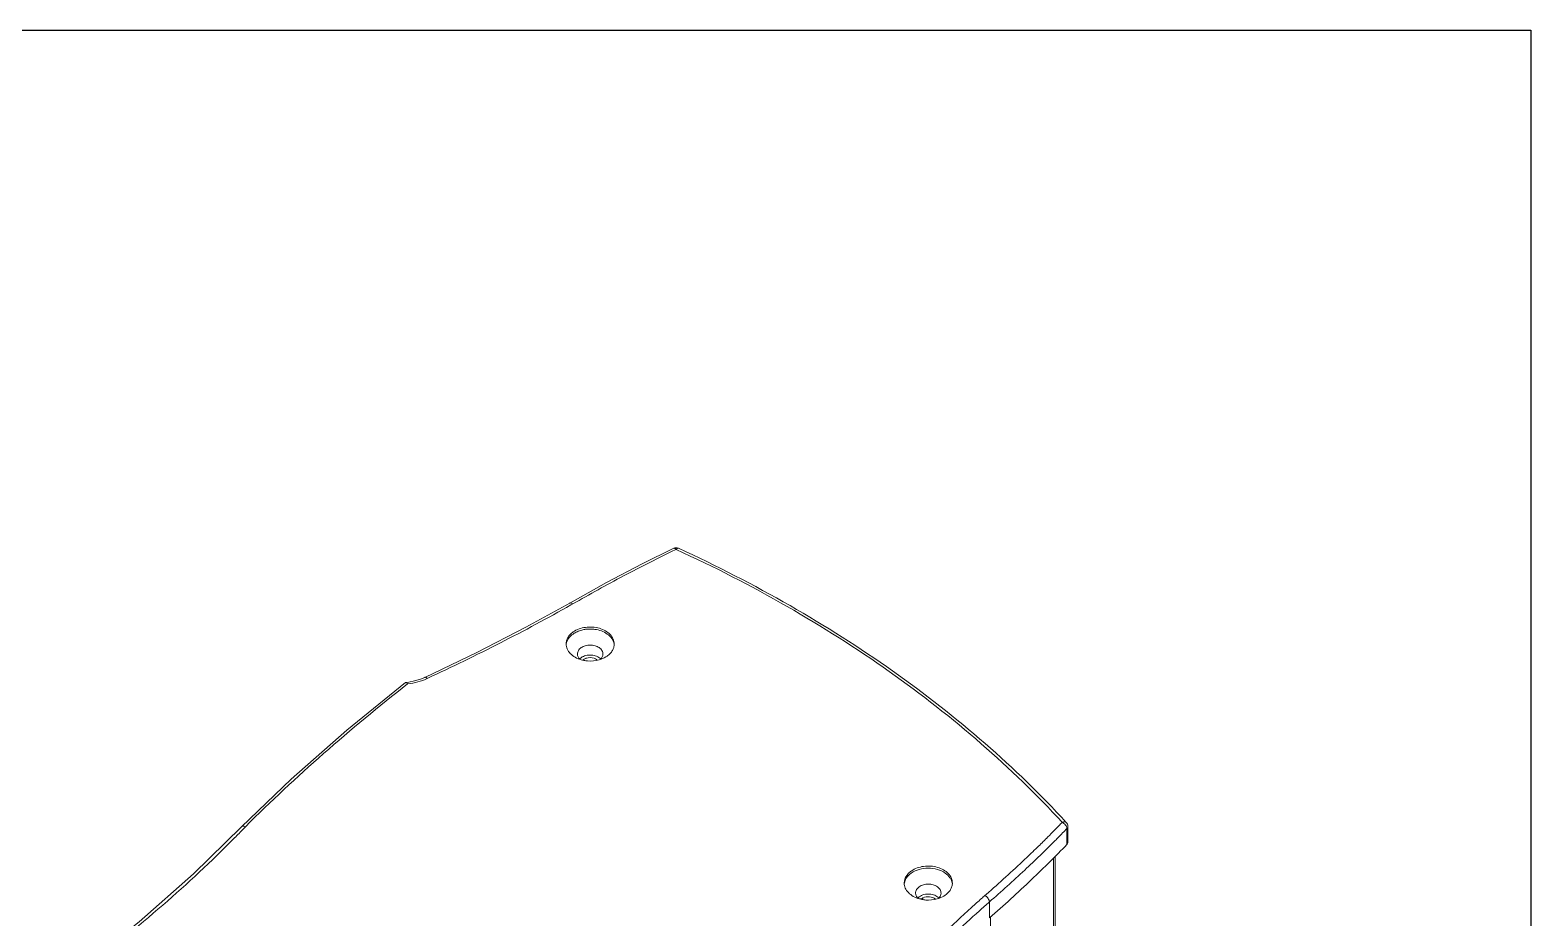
# Model space of a CAD drawing. Header units: millimetres. Extents: x 1177 to 2365, y 93 to 933.
# Drawn here: x 2073.6 to 2365.3, y 760.8 to 933.4 of the extents above; entities that cross this region are included whole.
import ezdxf

# ---------------------------------------------------------------- set-up
doc = ezdxf.new("R2010")
doc.units = ezdxf.units.MM
doc.header["$LTSCALE"] = 0.1
doc.layers.get('0').update_dxf_attribs({"lineweight": 13})
doc.layers.add('图框', color=7, linetype='Continuous')

# ---------------------------------------------------------------- blocks, each defined once
blk = doc.blocks.new('A4-H')
at = {"layer": '图框'}
blk.add_lwpolyline([(0, 210.021), (297, 210.021), (297, 0), (0, 0)], close=True, dxfattribs=at)

msp = doc.modelspace()

# ---------------------------------------------------------------- linework, layer by layer
for p, q in [((2198.71, 832.67), (2198.71, 832.67)), ((2199.64, 832.68), (2199.64, 832.68)), ((2178.53, 822.03), (2178.53, 822.03)), ((2178.73, 821.66), (2179.08, 821.85)), ((2178.74, 821.66), (2179.08, 821.85)), ((2146.58, 806.59), (2146.64, 806.61)), ((2146.64, 806.61), (2146.7, 806.6)), ((2150.37, 807.59), (2150.37, 807.59)), ((2114.72, 778.56), (2114.71, 778.56)), ((2115.1, 778.17), (2115.5, 778.57)), ((2115.11, 778.16), (2115.5, 778.57)), ((2275.1, 775.1), (2275.1, 778.21)), ((2275.28, 775.53), (2275.28, 778.64)), ((2272.51, 772.48), (2272.51, 537.63)), ((2272.83, 772.8), (2272.83, 537.94)), ((2247.11, 764.71), (2247.11, 764.4)), ((2259.43, 765.42), (2259.19, 765.2)), ((2260.05, 760.83), (2260.05, 763.94)), ((2260.25, 525.93), (2260.24, 761))]:
    msp.add_line(p, q)
for points in [[(2198.71, 832.67), (2192.57, 829.64), (2185.66, 826), (2178.53, 822.03)], [(2178.53, 822.03), (2169.99, 817.33), (2160.43, 812.42), (2150.37, 807.59)], [(2146.58, 806.59), (2135.17, 797.31), (2124.4, 787.83), (2114.72, 778.56)], [(2150.37, 807.59), (2149.51, 807.23), (2148.37, 806.88), (2147.25, 806.66), (2146.64, 806.61)], [(2114.71, 778.56), (2105.38, 769.39), (2094.86, 760.1), (2083.57, 751.08)]]:
    msp.add_lwpolyline(points)
for centre, radius, start, end in [((2199.18, 831.68), 1.1, 65.298, 115.4246), ((2198.78, 832.52), 0.172, 101.5223, 115.3123), ((2182.4, 816.86), 6.09, 254.3342, 259.0225), ((2274.18, 778.64), 1.1, 0, 42.6126), ((1951.99, 935.92), 226.93, 315.3323, 315.9564), ((2248.1, 770.4), 6.09, 254.3342, 259.0225), ((2427.65, 573.3), 255.36, 131.2782, 131.4792), ((2421.82, 579.48), 245.35, 131.2524, 131.8484)]:
    msp.add_arc(centre, radius, start, end)
for points, knots in [([(2179.08, 821.85), (2182.35, 823.72), (2188.98, 827.38), (2195.74, 830.82), (2199.18, 832.45)], [0, 0, 0, 0, 0.496936, 1, 1, 1, 1]), ([(2198.75, 832.68), (2198.82, 832.7), (2198.94, 832.66), (2199.08, 832.56), (2199.15, 832.49), (2199.18, 832.46)], [0, 0, 0, 0, 0.422807, 0.697155, 1, 1, 1, 1]), ([(2199.64, 832.68), (2199.61, 832.69), (2199.54, 832.7), (2199.42, 832.66), (2199.3, 832.57), (2199.22, 832.5), (2199.18, 832.46)], [0, 0, 0, 0, 0.177298, 0.393964, 0.668556, 1, 1, 1, 1]), ([(2199.18, 832.45), (2206.53, 829.07), (2220.73, 821.79), (2240.6, 809.17), (2258.53, 795.16), (2269.24, 784.79), (2274.18, 779.42)], [0, 0, 0, 0, 0.262698, 0.517181, 0.762988, 1, 1, 1, 1]), ([(2274.99, 779.39), (2270.02, 784.79), (2259.26, 795.21), (2241.25, 809.29), (2221.28, 821.97), (2207.02, 829.28), (2199.64, 832.68)], [0, 0, 0, 0, 0.237155, 0.483001, 0.737432, 1, 1, 1, 1]), ([(2150.83, 807.37), (2155.6, 809.59), (2165.01, 814.16), (2174.22, 819.1), (2178.74, 821.66)], [0, 0, 0, 0, 0.503415, 1, 1, 1, 1]), ([(2178.53, 822.03), (2178.57, 822.05), (2178.64, 822.07), (2178.76, 822.05), (2178.91, 821.99), (2179.01, 821.91), (2179.08, 821.85)], [0, 0, 0, 0, 0.196744, 0.366533, 0.55958, 1, 1, 1, 1]), ([(2187.15, 814.06), (2187.15, 814.23), (2187.12, 814.56), (2186.91, 815.21), (2186.38, 815.97), (2185.44, 816.68), (2184.26, 817.17), (2182.93, 817.4), (2181.17, 817.34), (2179.87, 816.89), (2179.17, 816.4)], [0, 0, 0, 0, 0.049921, 0.100886, 0.208885, 0.328501, 0.459328, 0.597675, 0.738038, 1, 1, 1, 1]), ([(2180.14, 816.54), (2180.23, 816.57), (2180.6, 816.71), (2180.98, 816.81), (2181.27, 816.87)], [0, 0, 0, 0, 0.245364, 1, 1, 1, 1]), ([(2181.27, 816.87), (2181.37, 816.89), (2181.77, 816.95), (2182.17, 816.98), (2182.48, 816.98)], [0, 0, 0, 0, 0.248246, 1, 1, 1, 1]), ([(2182.48, 816.98), (2182.78, 816.98), (2183.94, 816.9), (2185.09, 816.5), (2185.78, 816.01)], [0, 0, 0, 0, 0.263242, 1, 1, 1, 1]), ([(2179.17, 816.4), (2178.96, 816.25), (2178.58, 815.93), (2178.14, 815.36), (2177.87, 814.72), (2177.8, 814.28), (2177.8, 814.06)], [0, 0, 0, 0, 0.273041, 0.528146, 0.768253, 1, 1, 1, 1]), ([(2177.8, 814.06), (2177.8, 813.9), (2177.84, 813.57), (2178.05, 812.91), (2178.6, 812.13), (2179.56, 811.42), (2180.34, 811.11), (2180.75, 810.99)], [0, 0, 0, 0, 0.108448, 0.219221, 0.45424, 0.714893, 1, 1, 1, 1]), ([(2177.83, 814.05), (2177.86, 814.24), (2177.97, 814.61), (2178.36, 815.33), (2178.83, 815.77), (2179.17, 816.01)], [0, 0, 0, 0, 0.232449, 0.474673, 1, 1, 1, 1]), ([(2179.17, 816.01), (2179.25, 816.06), (2179.55, 816.27), (2179.88, 816.43), (2180.14, 816.54)], [0, 0, 0, 0, 0.242407, 1, 1, 1, 1]), ([(2184.23, 813.36), (2183.99, 813.53), (2183.41, 813.79), (2182.48, 813.91), (2181.54, 813.79), (2180.97, 813.53), (2180.73, 813.36)], [0, 0, 0, 0, 0.240757, 0.499999, 0.759242, 1, 1, 1, 1]), ([(2185.78, 816.01), (2186.13, 815.77), (2186.59, 815.33), (2186.98, 814.61), (2187.09, 814.24), (2187.12, 814.05)], [0, 0, 0, 0, 0.525326, 0.76755, 1, 1, 1, 1]), ([(2185.78, 811.73), (2185.99, 811.87), (2186.37, 812.2), (2186.81, 812.77), (2187.09, 813.4), (2187.15, 813.85), (2187.15, 814.06)], [0, 0, 0, 0, 0.273041, 0.528146, 0.768253, 1, 1, 1, 1]), ([(2180.73, 813.36), (2180.52, 813.21), (2180.24, 812.93), (2180.04, 812.47), (2180, 812.23), (2180, 812.12)], [0, 0, 0, 0, 0.526764, 0.767593, 1, 1, 1, 1]), ([(2180, 812.12), (2180, 811.93), (2180.1, 811.54), (2180.34, 811.22), (2180.49, 811.08)], [0, 0, 0, 0, 0.478979, 1, 1, 1, 1]), ([(2180.44, 811.16), (2180.46, 811.19), (2180.55, 811.28), (2180.65, 811.36), (2180.73, 811.41)], [0, 0, 0, 0, 0.244603, 1, 1, 1, 1]), ([(2180.73, 811.41), (2181, 811.6), (2181.65, 811.88), (2182.7, 811.97), (2183.71, 811.75), (2184.3, 811.39), (2184.52, 811.17)], [0, 0, 0, 0, 0.245208, 0.509047, 0.767741, 1, 1, 1, 1]), ([(2181.72, 811.3), (2181.66, 811.28), (2181.45, 811.19), (2181.24, 811.07), (2181.11, 810.96)], [0, 0, 0, 0, 0.262591, 1, 1, 1, 1]), ([(2181.24, 810.88), (2181.48, 810.83), (2182.47, 810.7), (2183.49, 810.79), (2184.2, 810.99)], [0, 0, 0, 0, 0.250853, 1, 1, 1, 1]), ([(2183.85, 810.96), (2183.8, 811), (2183.62, 811.14), (2183.4, 811.24), (2183.24, 811.3)], [0, 0, 0, 0, 0.237827, 1, 1, 1, 1]), ([(2184.2, 810.99), (2184.35, 811.03), (2184.9, 811.21), (2185.43, 811.48), (2185.78, 811.73)], [0, 0, 0, 0, 0.260323, 1, 1, 1, 1]), ([(2184.95, 812.12), (2184.95, 812.23), (2184.92, 812.47), (2184.72, 812.93), (2184.44, 813.21), (2184.23, 813.36)], [0, 0, 0, 0, 0.232407, 0.473237, 1, 1, 1, 1]), ([(2184.47, 811.08), (2184.62, 811.22), (2184.86, 811.54), (2184.95, 811.93), (2184.95, 812.12)], [0, 0, 0, 0, 0.52105, 1, 1, 1, 1]), ([(2115.5, 778.57), (2120.4, 783.47), (2130.65, 793.02), (2141.44, 801.95), (2147.01, 806.31)], [0, 0, 0, 0, 0.49482, 1, 1, 1, 1]), ([(2146.7, 806.6), (2146.75, 806.58), (2146.87, 806.49), (2146.96, 806.38), (2147.01, 806.31)], [0, 0, 0, 0, 0.410038, 1, 1, 1, 1]), ([(2147.01, 806.31), (2147.69, 806.36), (2149, 806.63), (2150.24, 807.1), (2150.83, 807.37)], [0, 0, 0, 0, 0.509885, 1, 1, 1, 1]), ([(2150.37, 807.59), (2150.4, 807.61), (2150.48, 807.62), (2150.59, 807.57), (2150.71, 807.49), (2150.79, 807.42), (2150.83, 807.37)], [0, 0, 0, 0, 0.187036, 0.41433, 0.689504, 1, 1, 1, 1]), ([(2115.5, 778.57), (2115.43, 778.61), (2115.28, 778.66), (2115.06, 778.7), (2114.87, 778.67), (2114.76, 778.6), (2114.72, 778.56)], [0, 0, 0, 0, 0.301058, 0.566553, 0.795335, 1, 1, 1, 1]), ([(2274.18, 779.42), (2273.99, 779.21), (2273.19, 778.38), (2272.39, 777.56), (2271.78, 776.95)], [0, 0, 0, 0, 0.249324, 1, 1, 1, 1]), ([(2274.18, 779.42), (2274.26, 779.46), (2274.42, 779.51), (2274.64, 779.54), (2274.85, 779.5), (2274.95, 779.43), (2274.99, 779.39)], [0, 0, 0, 0, 0.299918, 0.565131, 0.794296, 1, 1, 1, 1]), ([(2274.18, 779.42), (2274.31, 779.36), (2274.55, 779.2), (2274.84, 778.9), (2275.04, 778.57), (2275.1, 778.32), (2275.1, 778.21)], [0, 0, 0, 0, 0.262906, 0.533841, 0.78623, 1, 1, 1, 1]), ([(2084.24, 750.98), (2089.43, 754.93), (2099.46, 763.06), (2108.9, 771.86), (2113.38, 776.39)], [0, 0, 0, 0, 0.506031, 1, 1, 1, 1]), ([(2260.05, 763.94), (2262.36, 765.97), (2266.7, 769.88), (2270.91, 773.93), (2272.85, 775.9)], [0, 0, 0, 0, 0.527295, 1, 1, 1, 1]), ([(2271.78, 776.95), (2271.59, 776.75), (2270.78, 775.95), (2269.97, 775.15), (2269.36, 774.56)], [0, 0, 0, 0, 0.249421, 1, 1, 1, 1]), ([(2272.85, 775.9), (2273.04, 776.09), (2273.8, 776.86), (2274.55, 777.63), (2275.1, 778.21)], [0, 0, 0, 0, 0.256104, 1, 1, 1, 1]), ([(2275.28, 778.64), (2275.28, 778.57), (2275.25, 778.4), (2275.15, 778.27), (2275.1, 778.21)], [0, 0, 0, 0, 0.481854, 1, 1, 1, 1]), ([(2269.36, 774.56), (2268.56, 773.78), (2265.31, 770.67), (2261.97, 767.65), (2259.43, 765.42)], [0, 0, 0, 0, 0.248374, 1, 1, 1, 1]), ([(2260.05, 760.83), (2262.83, 763.27), (2266.81, 766.88), (2271.78, 771.69), (2274.03, 773.98), (2275.1, 775.1)], [0, 0, 0, 0, 0.535182, 0.777231, 1, 1, 1, 1]), ([(2275.1, 775.1), (2275.15, 775.16), (2275.25, 775.29), (2275.28, 775.45), (2275.28, 775.53)], [0, 0, 0, 0, 0.518325, 1, 1, 1, 1]), ([(2244.87, 769.95), (2244.66, 769.8), (2244.28, 769.48), (2243.84, 768.9), (2243.56, 768.27), (2243.5, 767.83), (2243.5, 767.61)], [0, 0, 0, 0, 0.273041, 0.528146, 0.768253, 1, 1, 1, 1]), ([(2252.85, 767.61), (2252.85, 767.77), (2252.82, 768.1), (2252.61, 768.75), (2252.08, 769.52), (2251.13, 770.23), (2249.95, 770.72), (2248.63, 770.95), (2246.86, 770.89), (2245.57, 770.44), (2244.87, 769.95)], [0, 0, 0, 0, 0.049921, 0.100886, 0.208885, 0.328501, 0.459328, 0.597675, 0.738038, 1, 1, 1, 1]), ([(2244.87, 769.56), (2245.33, 769.88), (2246.41, 770.37), (2248.17, 770.61), (2249.94, 770.37), (2251.02, 769.88), (2251.48, 769.56)], [0, 0, 0, 0, 0.240748, 0.500001, 0.759253, 1, 1, 1, 1]), ([(2243.5, 767.61), (2243.5, 767.44), (2243.54, 767.11), (2243.75, 766.45), (2244.29, 765.68), (2245.26, 764.97), (2246.03, 764.65), (2246.45, 764.54)], [0, 0, 0, 0, 0.108448, 0.219221, 0.45424, 0.714893, 1, 1, 1, 1]), ([(2243.53, 767.6), (2243.56, 767.78), (2243.67, 768.16), (2244.06, 768.87), (2244.52, 769.31), (2244.87, 769.56)], [0, 0, 0, 0, 0.232449, 0.474673, 1, 1, 1, 1]), ([(2249.93, 766.9), (2249.68, 767.07), (2249.11, 767.33), (2248.17, 767.46), (2247.24, 767.33), (2246.67, 767.07), (2246.42, 766.9)], [0, 0, 0, 0, 0.240757, 0.499999, 0.759242, 1, 1, 1, 1]), ([(2251.48, 769.56), (2251.83, 769.31), (2252.29, 768.87), (2252.68, 768.16), (2252.79, 767.78), (2252.82, 767.6)], [0, 0, 0, 0, 0.525326, 0.76755, 1, 1, 1, 1]), ([(2251.48, 765.27), (2251.69, 765.42), (2252.07, 765.74), (2252.51, 766.32), (2252.79, 766.95), (2252.85, 767.39), (2252.85, 767.61)], [0, 0, 0, 0, 0.273041, 0.528146, 0.768253, 1, 1, 1, 1]), ([(2246.42, 766.9), (2246.21, 766.75), (2245.93, 766.47), (2245.73, 766.01), (2245.7, 765.78), (2245.7, 765.66)], [0, 0, 0, 0, 0.526764, 0.767593, 1, 1, 1, 1]), ([(2245.7, 765.66), (2245.7, 765.48), (2245.79, 765.08), (2246.04, 764.77), (2246.18, 764.63)], [0, 0, 0, 0, 0.478979, 1, 1, 1, 1]), ([(2246.13, 764.71), (2246.16, 764.73), (2246.25, 764.82), (2246.35, 764.9), (2246.42, 764.96)], [0, 0, 0, 0, 0.244603, 1, 1, 1, 1]), ([(2246.42, 764.96), (2246.7, 765.15), (2247.35, 765.43), (2248.4, 765.52), (2249.41, 765.3), (2249.99, 764.94), (2250.21, 764.71)], [0, 0, 0, 0, 0.245208, 0.509047, 0.767741, 1, 1, 1, 1]), ([(2247.11, 764.71), (2247.06, 764.68), (2246.86, 764.59), (2246.63, 764.55), (2246.46, 764.55)], [0, 0, 0, 0, 0.239297, 1, 1, 1, 1]), ([(2246.94, 764.42), (2247.18, 764.37), (2248.17, 764.24), (2249.18, 764.34), (2249.9, 764.54)], [0, 0, 0, 0, 0.250853, 1, 1, 1, 1]), ([(2249.57, 764.48), (2249.26, 764.76), (2248.39, 765.07), (2247.49, 764.92), (2247.11, 764.71)], [0, 0, 0, 0, 0.487565, 1, 1, 1, 1]), ([(2249.9, 764.54), (2250.05, 764.58), (2250.6, 764.76), (2251.13, 765.02), (2251.48, 765.27)], [0, 0, 0, 0, 0.260323, 1, 1, 1, 1]), ([(2250.65, 765.66), (2250.65, 765.78), (2250.62, 766.01), (2250.42, 766.47), (2250.14, 766.75), (2249.93, 766.9)], [0, 0, 0, 0, 0.232407, 0.473237, 1, 1, 1, 1]), ([(2250.17, 764.63), (2250.31, 764.77), (2250.56, 765.08), (2250.65, 765.48), (2250.65, 765.66)], [0, 0, 0, 0, 0.52105, 1, 1, 1, 1]), ([(2258.52, 764.61), (2257.87, 764.04), (2255.32, 761.76), (2252.81, 759.43), (2250.96, 757.66)], [0, 0, 0, 0, 0.251269, 1, 1, 1, 1]), ([(2260.05, 763.94), (2260.05, 764.05), (2259.99, 764.29), (2259.8, 764.65), (2259.53, 764.97), (2259.3, 765.14), (2259.19, 765.2)], [0, 0, 0, 0, 0.205997, 0.47023, 0.75196, 1, 1, 1, 1]), ([(2251.35, 755.94), (2251.91, 756.49), (2254.15, 758.61), (2256.42, 760.71), (2258.14, 762.24)], [0, 0, 0, 0, 0.253572, 1, 1, 1, 1])]:
    msp.add_open_spline(points, degree=3, knots=knots)
msp.add_open_spline([(2183.24, 811.3), (2182.76, 811.46), (2182.2, 811.46), (2181.72, 811.3)], degree=3)

# ---------------------------------------------------------------- block references
at = {"layer": '图框', "xscale": 3.9993651, "yscale": 3.9993651, "zscale": 3.9993651}
msp.add_blockref('A4-H', (1177.46, 93.43), dxfattribs=at)

doc.saveas('drawing.dxf')
